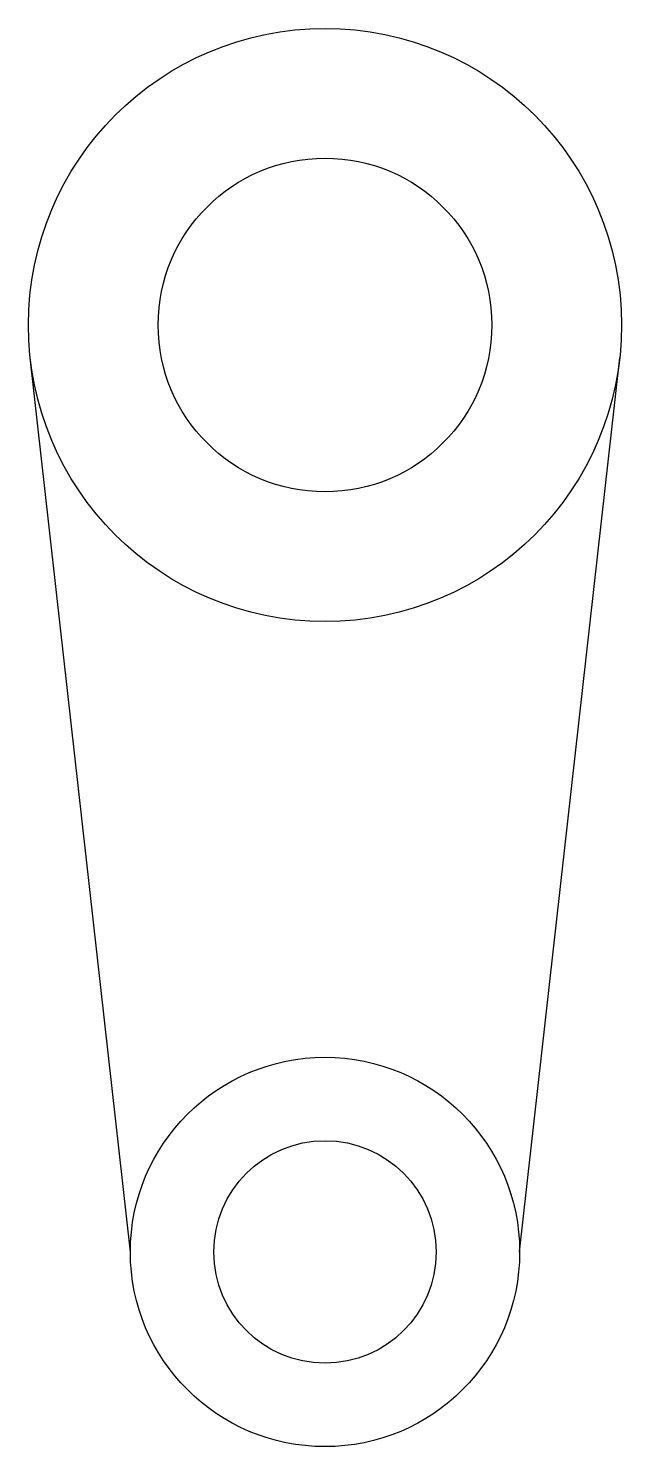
# Model space of a CAD drawing. Header units: millimetres. Extents: x -37 to 27, y 1153 to 1306.
import ezdxf

# ---------------------------------------------------------------- set-up
doc = ezdxf.new("R2010")
doc.units = ezdxf.units.MM
doc.header["$MEASUREMENT"] = 0
doc.layers.get('0').update_dxf_attribs({"true_color": 0xc2ced6})

msp = doc.modelspace()

# ---------------------------------------------------------------- linework, layer by layer
for p, q in [((-26, 1174), (-36.8, 1270.44)), ((16, 1174), (26.8, 1270.44))]:
    msp.add_line(p, q)
for centre, radius in [((-5, 1274), 32), ((-5, 1274), 18), ((-5, 1174), 21), ((-5, 1174), 12)]:
    msp.add_circle(centre, radius)

doc.saveas('drawing.dxf')
